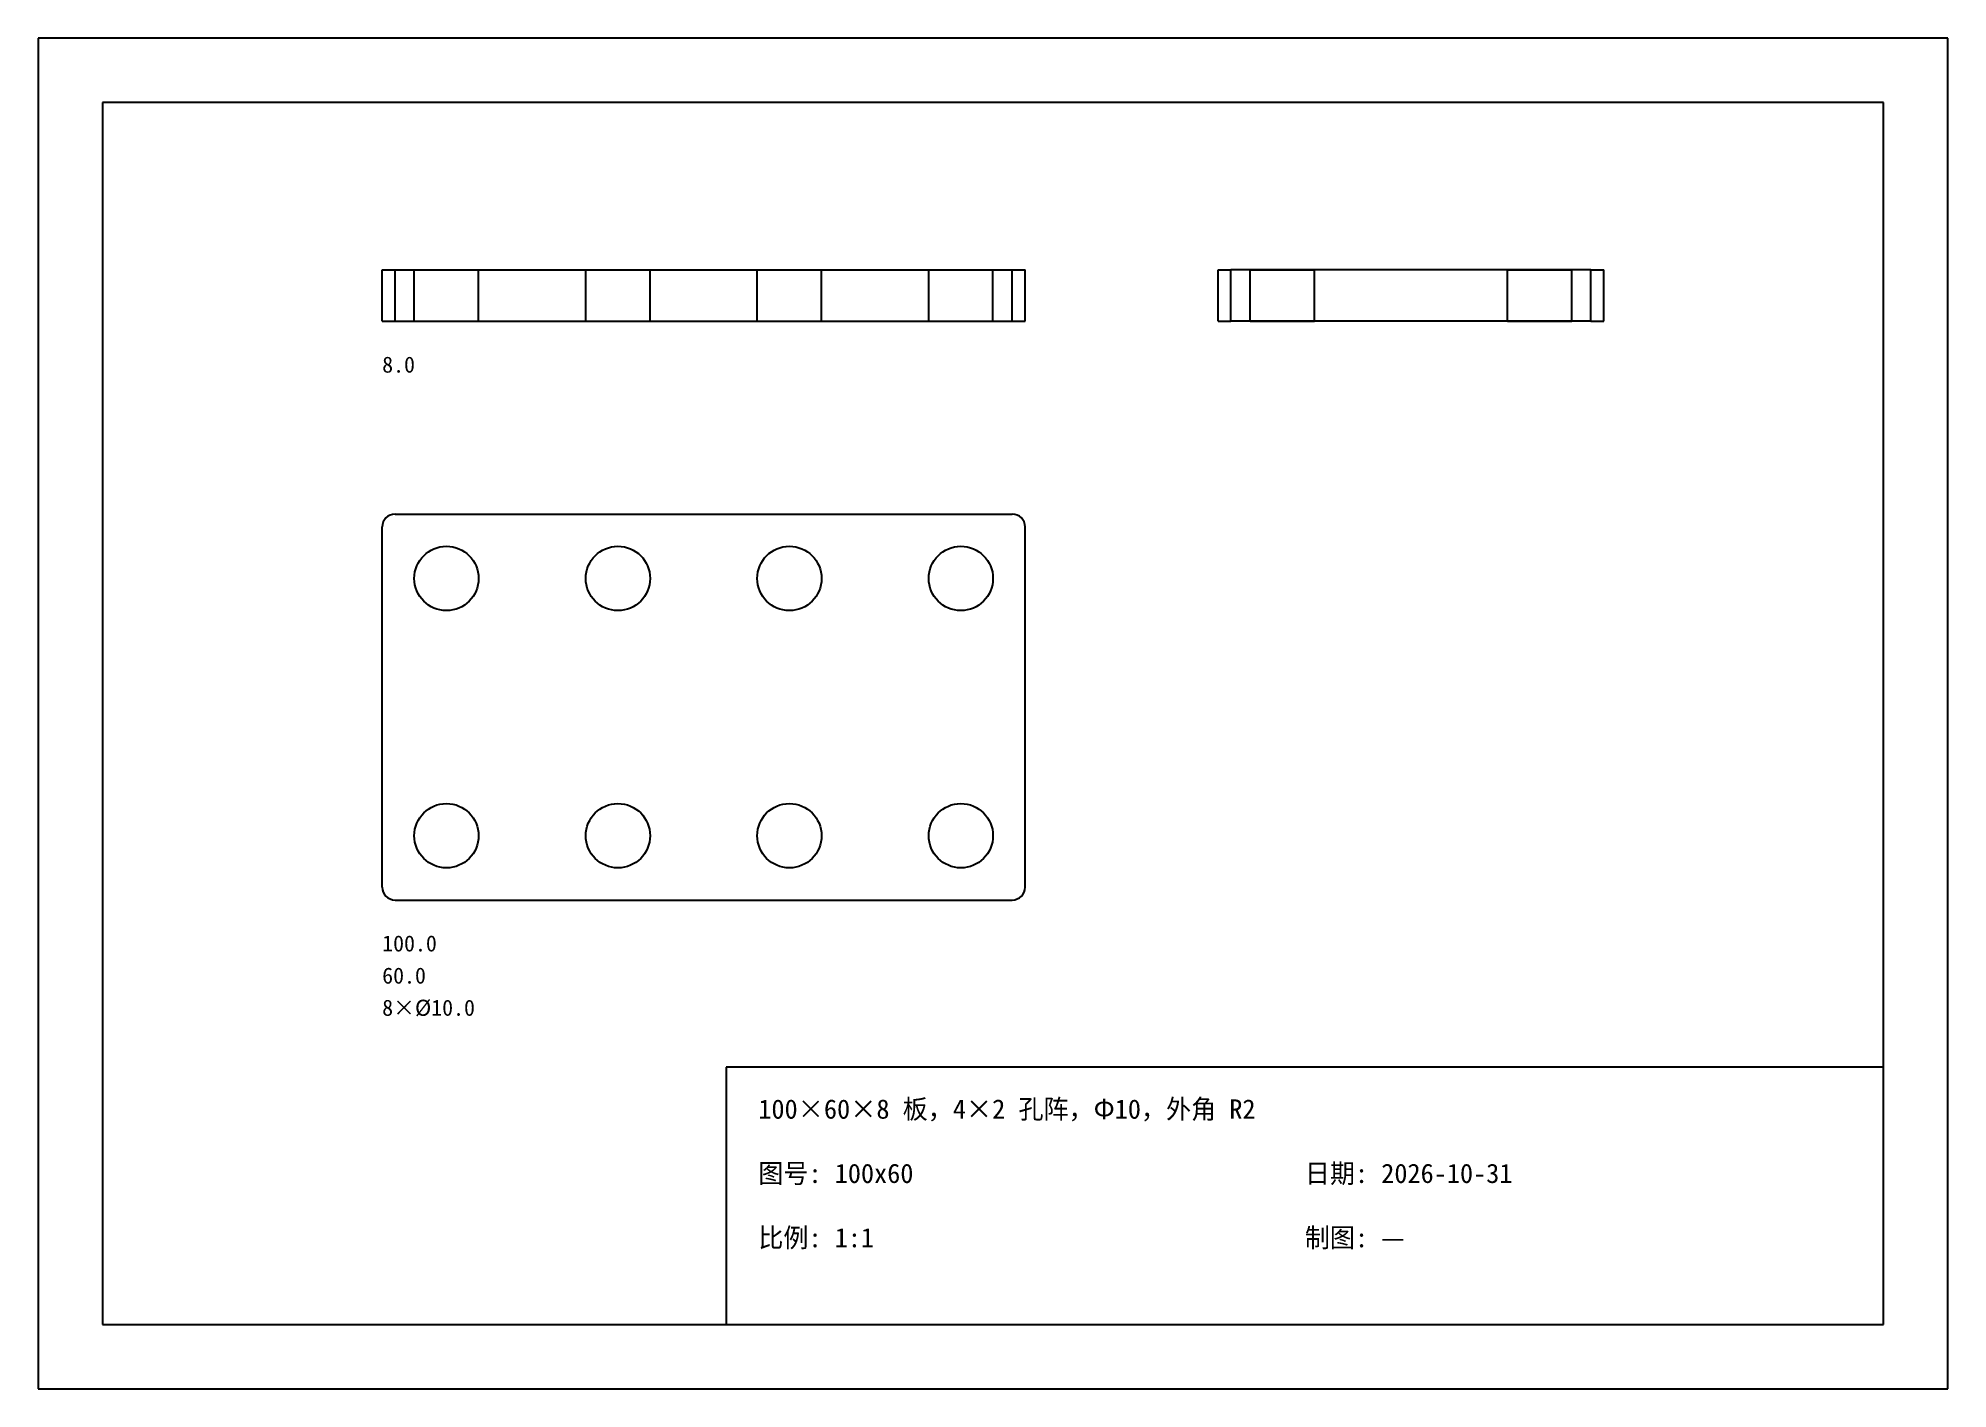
# Model space of a CAD drawing. Header units: millimetres. Extents: x 0 to 297, y 0 to 210.
import ezdxf

# ---------------------------------------------------------------- set-up
doc = ezdxf.new("R2010")
doc.units = ezdxf.units.MM

msp = doc.modelspace()

# ---------------------------------------------------------------- linework, layer by layer
for p, q in [((297, 210), (0, 210)), ((0, 210), (0, 0)), ((297, 0), (297, 210)), ((287, 200), (10, 200)), ((10, 200), (10, 10)), ((287, 10), (287, 200)), ((53.5, 166), (53.5, 174)), ((53.5, 174), (55.5, 174)), ((55.5, 174), (151.5, 174)), ((55.5, 166), (55.5, 174)), ((58.5, 174), (68.5, 174)), ((58.5, 166), (58.5, 174)), ((68.5, 166), (68.5, 174)), ((85.166667, 174), (95.166667, 174)), ((85.166667, 166), (85.166667, 174)), ((95.166667, 166), (95.166667, 174)), ((111.833333, 174), (121.833333, 174)), ((111.833333, 166), (111.833333, 174)), ((121.833333, 166), (121.833333, 174)), ((138.5, 174), (148.5, 174)), ((138.5, 166), (138.5, 174)), ((148.5, 166), (148.5, 174)), ((151.5, 174), (153.5, 174)), ((151.5, 166), (151.5, 174)), ((153.5, 166), (153.5, 174)), ((183.5, 174), (185.5, 174)), ((183.5, 166), (183.5, 174)), ((241.5, 174), (185.5, 174)), ((185.5, 166), (185.5, 174)), ((188.5, 174), (193.5, 174)), ((188.5, 174), (198.5, 174)), ((188.5, 166), (188.5, 174)), ((193.5, 174), (198.5, 174)), ((198.5, 166), (198.5, 174)), ((228.5, 174), (233.5, 174)), ((228.5, 174), (238.5, 174)), ((228.5, 166), (228.5, 174)), ((233.5, 174), (238.5, 174)), ((238.5, 166), (238.5, 174)), ((241.5, 174), (243.5, 174)), ((241.5, 166), (241.5, 174)), ((243.5, 166), (243.5, 174)), ((53.5, 166), (55.5, 166)), ((55.5, 166), (151.5, 166)), ((58.5, 166), (68.5, 166)), ((85.166667, 166), (95.166667, 166)), ((111.833333, 166), (121.833333, 166)), ((138.5, 166), (148.5, 166)), ((151.5, 166), (153.5, 166)), ((183.5, 166), (185.5, 166)), ((241.5, 166), (185.5, 166)), ((188.5, 166), (193.5, 166)), ((188.5, 166), (198.5, 166)), ((193.5, 166), (198.5, 166)), ((228.5, 166), (233.5, 166)), ((228.5, 166), (238.5, 166)), ((233.5, 166), (238.5, 166)), ((241.5, 166), (243.5, 166)), ((53.5, 78), (53.5, 134)), ((55.5, 136), (151.5, 136)), ((153.5, 78), (153.5, 134)), ((55.5, 76), (151.5, 76)), ((287, 50), (107, 50)), ((107, 50), (107, 10)), ((287, 10), (287, 50)), ((10, 10), (287, 10)), ((107, 10), (287, 10)), ((0, 0), (297, 0))]:
    msp.add_line(p, q)
for centre in [(63.5, 126), (90.166667, 126), (116.833333, 126), (143.5, 126), (63.5, 86), (90.166667, 86), (116.833333, 86), (143.5, 86)]:
    msp.add_circle(centre, 5)
for centre, start, end in [((55.5, 134), 90, 180), ((151.5, 134), 0, 90), ((55.5, 78), 180, 270), ((151.5, 78), -90, 0)]:
    msp.add_arc(centre, 2, start, end)

# ---------------------------------------------------------------- texts
for s, height, p in [('8.0', 2.5, (53.5, 158)), ('100.0', 2.5, (53.5, 68)), ('60.0', 2.5, (53.5, 63)), ('8×%%c10.0', 2.5, (53.5, 58)), ('100×60×8 板，4×2 孔阵，Φ10，外角 R2', 3, (112, 42)), ('图号: 100x60', 3, (112, 32)), ('日期: 2026-10-31', 3, (197, 32)), ('比例: 1:1', 3, (112, 22)), ('制图: —', 3, (197, 22))]:
    msp.add_text(s, height=height).set_placement(p)

doc.saveas('drawing.dxf')
